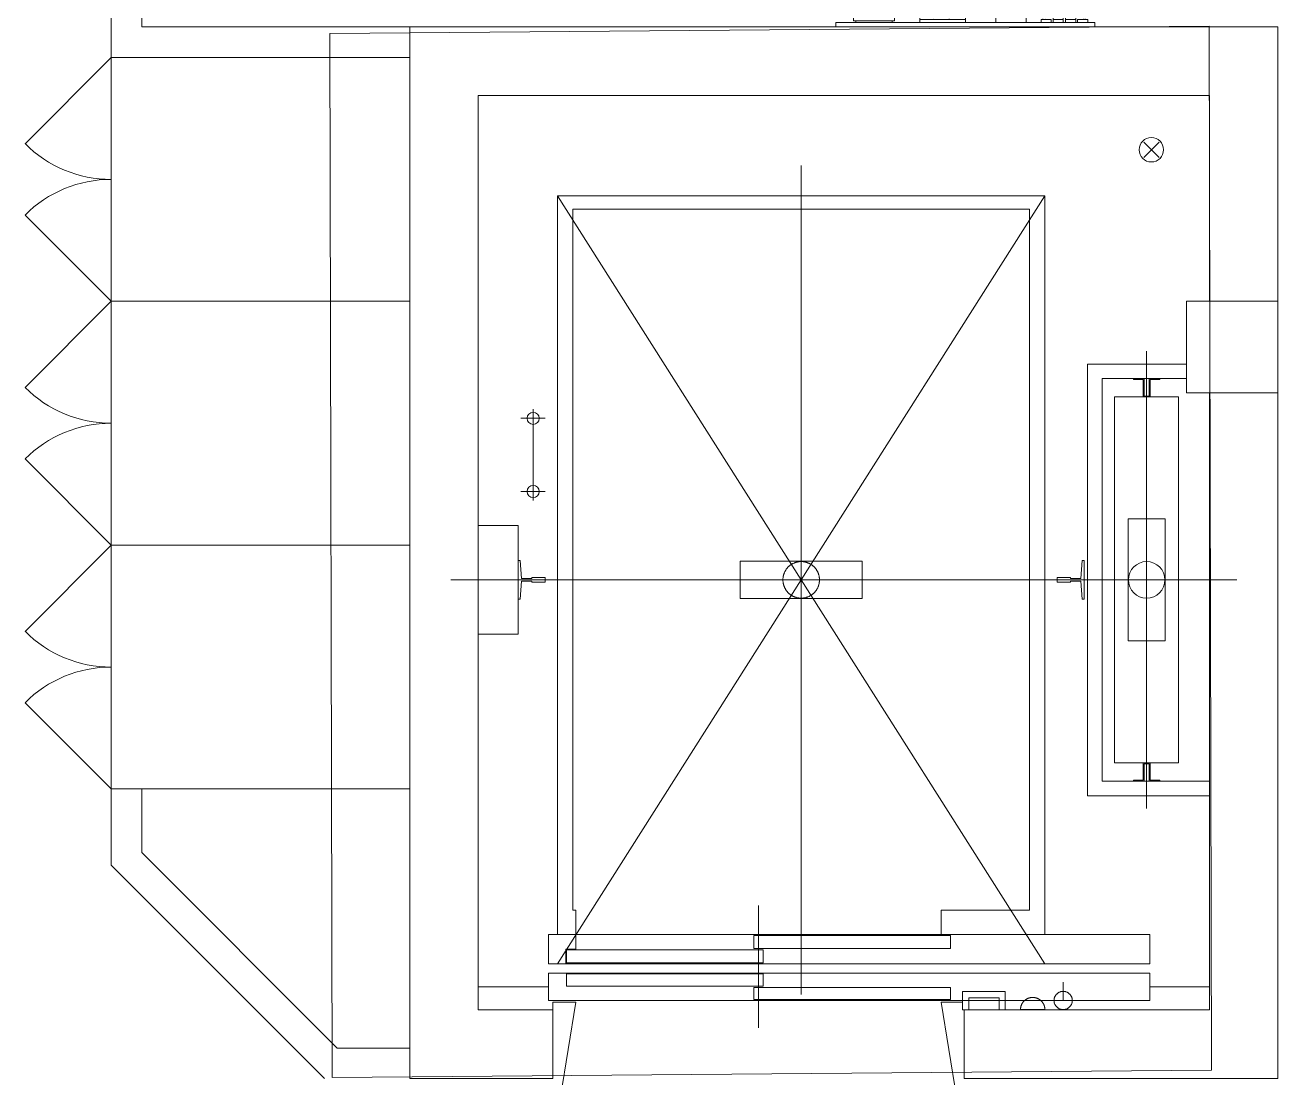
# Model space of a CAD drawing. Header units: millimetres. Extents: x -2143172 to 5255, y -610845 to 279739.
# Drawn here: x -1224274 to -1220161, y -20613 to -17158 of the extents above; entities that cross this region are included whole.
import ezdxf

# ---------------------------------------------------------------- set-up
doc = ezdxf.new("R2010")
doc.units = ezdxf.units.MM
doc.header["$LTSCALE"] = 30
doc.linetypes.add('CENTERX2', pattern=[101.6, 63.5, -12.7, 12.7, -12.7])
doc.linetypes.add('DASHED2', pattern=[9.525, 6.35, -3.175])
doc.layers.get('0').update_dxf_attribs({"lineweight": 5})
for name, color, linetype, lineweight in [('Axis', 163, 'CENTERX2', 5), ('C-HYDR-CTCH', 6, 'Continuous', 5), ('Cabin', 7, 'Continuous', 5), ('LOADING', 163, 'Continuous', 5), ('Notes', 1, 'Continuous', 5), ('Structure', 20, 'Continuous', 5), ('Tech', 169, 'DASHED2', 5), ('Walls', 32, 'Continuous', 5)]:
    doc.layers.add(name, color=color, linetype=linetype, lineweight=lineweight)
doc.layers.add('Wooden Joinery', color=7, linetype='Continuous', lineweight=5, true_color=0x521300)

# ---------------------------------------------------------------- blocks, each defined once
blk = doc.blocks.new('T127-1_B')
at = {"layer": 'Cabin'}
for p, q in [((78, 4), (82, 63.5)), ((44.5, 8), (44.5, 4)), ((44.5, 4), (78, 4)), ((44.5, -8), (44.5, -4)), ((44.5, -4), (78, -4)), ((78, -4), (82, -63.5))]:
    blk.add_line(p, q, dxfattribs=at)
at = {"layer": 'Cabin', "ltscale": 5}
for points in [[(82, 63.5), (89, 63.5), (89, -63.5), (82, -63.5)], [(44.5, 8), (0, 8), (0, -8), (44.5, -8)]]:
    blk.add_lwpolyline(points, dxfattribs=at)
blk = doc.blocks.new('T127-1_B__1680')
at = {"layer": 'Axis'}
blk.add_line((-990, 0), (990, 0), dxfattribs=at)
at = {"layer": 'Notes', "xscale": -1}
blk.add_blockref('T127-1_B', (-840, 0), dxfattribs=at)
at = {"layer": 'Notes'}
blk.add_blockref('T127-1_B', (840, 0), dxfattribs=at)
blk = doc.blocks.new('JIS5K')
at = {"layer": 'Cabin'}
for p, q in [((60.2, 8), (60.2, 11.2)), ((60.2, -8), (60.2, -11.2))]:
    blk.add_line(p, q, dxfattribs=at)
at = {"layer": 'Cabin', "ltscale": 5}
for points in [[(57, 11.2), (57, 43.5), (60.2, 43.5), (60.2, 11.2)], [(57, 11.2), (0, 11.2), (0, -11.2), (57, -11.2)], [(60.2, 8), (3.2, 8), (3.2, -8), (60.2, -8)], [(57, -11.2), (57, -43.5), (60.2, -43.5), (60.2, -11.2)]]:
    blk.add_lwpolyline(points, dxfattribs=at)
blk = doc.blocks.new('JIS5K__1200')
at = {"layer": 'Axis'}
blk.add_line((-750, 0), (750, 0), dxfattribs=at)
at = {"layer": 'Notes', "xscale": -1}
blk.add_blockref('JIS5K', (-600, 0), dxfattribs=at)
at = {"layer": 'Notes'}
blk.add_blockref('JIS5K', (600, 0), dxfattribs=at)
blk = doc.blocks.new('对重支撑1')
at = {"layer": 'Cabin'}
blk.add_lwpolyline([(1060, 178), (929, 178), (929, -178), (1060, -178)], close=True, dxfattribs=at).dxf.unprotected_set("ltscale", 0)
blk = doc.blocks.new('井道平面图轿厢1轿厢地坎')
at = {"layer": 'Axis', "ltscale": 0.864}
blk.add_lwpolyline([(0, 96), (0, -192)], dxfattribs=at)
at = {"layer": 'Cabin', "ltscale": 5}
for points in [[(690, 0), (690, -96), (-1285, -96), (-1285, 0)], [(15, -3), (15, -46), (-630, -46), (-630, -3)], [(630, -50), (630, -93), (-15, -93), (-15, -50)]]:
    blk.add_lwpolyline(points, close=True, dxfattribs=at)
at = {"layer": 'Cabin'}
for points in [[(600, 0), (600, -48)], [(600, -48), (633, -48)], [(633, -48), (633, -96)]]:
    blk.add_lwpolyline(points, dxfattribs=at)
blk = doc.blocks.new('层门地坎1')
at = {"layer": 'Axis', "ltscale": 0.81}
blk.add_lwpolyline([(0, 90), (0, -180)], dxfattribs=at)
at = {"layer": 'Cabin', "ltscale": 5}
for points in [[(690, 0), (690, -90), (-1285, -90), (-1285, 0)], [(630, -3), (630, -43), (-15, -43), (-15, -3)], [(15, -47), (15, -87), (-630, -87), (-630, -47)]]:
    blk.add_lwpolyline(points, close=True, dxfattribs=at)
blk = doc.blocks.new('A$C47696aed')
at = {"layer": 'C-HYDR-CTCH', "color": 4, "flags": 128}
blk.add_lwpolyline([(47917, 15580.9), (47924.5, 12156.1), (50810.8, 12180), (50803.3, 15604.8), (47917, 15580.9)], dxfattribs=at)
blk = doc.blocks.new('ME19011A-P')
for p, q in [((-0.425, 0), (0.425, 0)), ((-0.425, 0), (-0.425, -0.015)), ((0.425, 0), (0.425, -0.015)), ((-0.425, -0.015), (0.425, -0.015)), ((-0.3675, -0.0198), (-0.2325, -0.0198)), ((-0.3675, -0.0198), (-0.3675, -0.0399)), ((-0.3675, -0.0399), (-0.2325, -0.0399)), ((-0.36, -0.015), (-0.36, -0.0198)), ((-0.24, -0.015), (-0.24, -0.0198)), ((-0.2325, -0.0198), (-0.2325, -0.0399)), ((-0.15, -0.015), (-0.15, -0.04)), ((-0.15, -0.025), (0, -0.025)), ((-0.15, -0.04), (-0.1187, -0.04)), ((-0.0887, -0.04), (-0.0637, -0.04)), ((-0.0606, -0.0371), (-0.0787, -0.0432)), ((-0.0402, -0.0312), (-0.0496, -0.0337)), ((-0.047, -0.0434), (-0.0376, -0.0409)), ((-0.0376, -0.0409), (-0.0402, -0.0312)), ((-0.0379, -0.04), (0, -0.04)), ((0, -0.015), (0, -0.04)), ((0.1, -0.015), (0.1, -0.045)), ((0.1, -0.035), (0.2, -0.035)), ((0.2, -0.045), (0.2, -0.015)), ((0.2818, -0.015), (0.2484, -0.015)), ((0.2484, -0.0243), (0.2484, -0.015)), ((0.2818, -0.0243), (0.2484, -0.0243)), ((0.2818, -0.0243), (0.2818, -0.015)), ((0.3211, -0.015), (0.2877, -0.015)), ((0.2877, -0.015), (0.2877, -0.0531)), ((0.3211, -0.0243), (0.2877, -0.0243)), ((0.3211, -0.0531), (0.3211, -0.015)), ((0.3623, -0.015), (0.3289, -0.015)), ((0.3289, -0.015), (0.3289, -0.0531)), ((0.3623, -0.0243), (0.3289, -0.0243)), ((0.3623, -0.0531), (0.3623, -0.015)), ((0.3682, -0.0243), (0.3682, -0.015)), ((0.3682, -0.015), (0.4016, -0.015)), ((0.3682, -0.0243), (0.4016, -0.0243)), ((0.4016, -0.0243), (0.4016, -0.015)), ((-0.0787, -0.0432), (-0.077, -0.0497)), ((-0.0582, -0.046), (-0.077, -0.0497)), ((0.1, -0.045), (0.2, -0.045)), ((0.2877, -0.0531), (0.3211, -0.0531)), ((0.3289, -0.0531), (0.3623, -0.0531))]:
    blk.add_line(p, q)
blk.add_lwpolyline([(-0.1187, -0.0482), (-0.0887, -0.0482), (-0.0887, -0.0382), (-0.1187, -0.0382)], close=True)
at = {"color": 8, "const_width": 0.000601}
for points in [[(0.3044, -0.0531, -0.184574), (0.2977, -0.0636, -1.44364), (0.2961, -0.0581, -0.837915), (0.2969, -0.0664, -0.30536), (0.2839, -0.062, -1.584726), (0.2894, -0.0609, -0.253153), (0.2827, -0.0684, -0.874198), (0.2775, -0.0585, -0.915253), (0.2791, -0.0658, -0.223821), (0.2683, -0.0644, -1.703343), (0.272, -0.0597, -0.588962), (0.2621, -0.068, -0.717795), (0.2625, -0.0581, -0.983104), (0.2645, -0.0644, -0.326362), (0.2534, -0.0609, -0.758716), (0.2609, -0.0514, -0.906186), (0.2593, -0.0565, -0.189488), (0.2526, -0.0522, -0.7948), (0.2613, -0.0423, -1.223996), (0.2574, -0.047, -0.072149), (0.2534, -0.0403, -0.645886), (0.2609, -0.0324, -1.366917), (0.2574, -0.0371, -0.078415), (0.2542, -0.0308, -0.723006), (0.2613, -0.0256, -1.105484), (0.2582, -0.0292, -0.221197), (0.2566, -0.0243, -0.221197)], [(0.3456, -0.0531, 0.184574), (0.3523, -0.0636, 1.44364), (0.3539, -0.0581, 0.837915), (0.3531, -0.0664, 0.30536), (0.3661, -0.062, 1.584726), (0.3606, -0.0609, 0.253153), (0.3673, -0.0684, 0.874198), (0.3725, -0.0585, 0.915253), (0.3709, -0.0658, 0.223821), (0.3817, -0.0644, 1.703343), (0.378, -0.0597, 0.588962), (0.3879, -0.068, 0.717795), (0.3875, -0.0581, 0.983104), (0.3855, -0.0644, 0.326362), (0.3966, -0.0609, 0.758716), (0.3891, -0.0514, 0.906186), (0.3907, -0.0565, 0.189488), (0.3974, -0.0522, 0.7948), (0.3887, -0.0423, 1.223996), (0.3926, -0.047, 0.072149), (0.3966, -0.0403, 0.645886), (0.3891, -0.0324, 1.366917), (0.3926, -0.0371, 0.078415), (0.3958, -0.0308, 0.723006), (0.3887, -0.0256, 1.105484), (0.3918, -0.0292, 0.221197), (0.3934, -0.0243, 0.221197)]]:
    blk.add_lwpolyline(points, format="xyb", dxfattribs=at)
blk.add_circle((-0.0537, -0.04), 0.0075)
for centre, radius, start, end in [((-0.1037, -0.04), 0.01, 10.4593, 169.5407), ((-0.1037, -0.04), 0.0075, 14.0075, 165.9925), ((-0.0537, -0.04), 0.01, 45, 180)]:
    blk.add_arc(centre, radius, start, end)
blk = doc.blocks.new('M.44.57.64')
at = {"layer": 'LOADING', "xscale": 1000.000000000002, "yscale": 1000.000000000002, "zscale": 1000.000000000002, "rotation": 225.9999036123427}
blk.add_blockref('ME19011A-P', (-80806.9, 16720.7), dxfattribs=at)

msp = doc.modelspace()

# ---------------------------------------------------------------- linework, layer by layer
at = {"layer": 'Axis'}
msp.add_line((-1220796.9, -18978.7), (-1220386.9, -18978.7), dxfattribs=at)
at = {"layer": 'Axis', "ltscale": 3}
for points in [[(-1221725.9, -20338.7), (-1221725.9, -17618.7)], [(-1220925.9, -20238.7), (-1222525.9, -17718.7)], [(-1222525.9, -20238.7), (-1220925.9, -17718.7)], [(-1220295.9, -18978.7), (-1222875.9, -18978.7)]]:
    msp.add_lwpolyline(points, dxfattribs=at)
at = {"layer": 'Axis', "ltscale": 0.9}
msp.add_lwpolyline([(-1222605.9, -18718.7), (-1222605.9, -18418.7)], dxfattribs=at)
at = {"layer": 'Axis', "ltscale": 0.24}
for points in [[(-1222565.9, -18448.7), (-1222645.9, -18448.7)], [(-1222565.9, -18688.7), (-1222645.9, -18688.7)]]:
    msp.add_lwpolyline(points, dxfattribs=at)
at = {"layer": 'Axis', "ltscale": 1.5}
msp.add_lwpolyline([(-1221475.9, -18978.7), (-1221975.9, -18978.7)], dxfattribs=at)
at = {"layer": 'Cabin'}
for points in [[(-1220925.9, -17718.7), (-1222525.9, -17718.7)], [(-1222525.9, -17718.7), (-1222525.9, -20142.7)], [(-1220925.9, -17718.7), (-1222525.9, -17718.7)], [(-1222525.9, -17718.7), (-1222525.9, -20142.7)], [(-1220925.9, -20142.7), (-1220925.9, -17718.7)], [(-1220925.9, -20142.7), (-1220925.9, -17718.7)], [(-1222475.9, -20062.7), (-1222475.9, -17762.7)], [(-1222475.9, -17762.7), (-1221725.9, -17762.7)], [(-1220975.9, -17762.7), (-1221725.9, -17762.7)], [(-1220975.9, -20062.7), (-1220975.9, -17762.7)], [(-1220591.9, -19228.7), (-1220591.9, -18728.7)], [(-1222465.9, -20062.7), (-1222475.9, -20062.7)], [(-1222465.9, -20142.7), (-1222465.9, -20062.7)], [(-1221265.9, -20142.7), (-1221265.9, -20062.7)], [(-1221265.9, -20062.7), (-1220975.9, -20062.7)], [(-1222525.9, -20142.7), (-1222555.9, -20142.7)], [(-1222555.9, -20142.7), (-1222555.9, -20238.7)], [(-1222525.9, -20142.7), (-1222555.9, -20142.7)], [(-1222555.9, -20142.7), (-1222555.9, -20238.7)], [(-1220580.9, -20142.7), (-1220925.9, -20142.7)], [(-1220580.9, -20142.7), (-1220925.9, -20142.7)], [(-1220580.9, -20238.7), (-1220580.9, -20142.7)], [(-1220580.9, -20238.7), (-1220580.9, -20142.7)], [(-1222555.9, -20238.7), (-1220580.9, -20238.7)], [(-1222555.9, -20238.7), (-1220580.9, -20238.7)], [(-1222785.9, -20313.7), (-1222555.9, -20313.7)], [(-1220385.9, -20313.7), (-1220580.9, -20313.7)], [(-1222540.9, -20389.7), (-1222540.9, -20389.7), (-1222540.9, -20364.7), (-1222465.9, -20364.7), (-1222515.9, -20674.7), (-1222540.9, -20674.7), (-1222540.9, -20659.7), (-1222840.9, -20659.7)], [(-1221195.9, -20364.7), (-1221265.9, -20364.7), (-1221215.9, -20674.7), (-1221190.9, -20674.7), (-1221190.9, -20659.7), (-1220890.9, -20659.7)]]:
    msp.add_lwpolyline(points, dxfattribs=at)
at = {"layer": 'Cabin', "ltscale": 5}
for points in [[(-1220460.9, -18270.5), (-1220785.9, -18270.5), (-1220785.9, -19686.9), (-1220385.9, -19686.9)], [(-1220460.9, -18318.5), (-1220737.9, -18318.5), (-1220737.9, -19638.9), (-1220385.9, -19638.9)]]:
    msp.add_lwpolyline(points, dxfattribs=at)
msp.add_lwpolyline([(-1220486.9, -18378.7), (-1220696.9, -18378.7), (-1220696.9, -19578.7), (-1220486.9, -19578.7)], close=True, dxfattribs=at)
at = {"layer": 'Cabin'}
msp.add_lwpolyline([(-1220530.9, -18778.7), (-1220652.9, -18778.7), (-1220652.9, -19178.7), (-1220530.9, -19178.7)], close=True, dxfattribs=at)
at = {"layer": 'Cabin', "ltscale": 50}
msp.add_lwpolyline([(-1221925.9, -18917.7), (-1221925.9, -19039.7), (-1221525.9, -19039.7), (-1221525.9, -18917.7)], close=True, dxfattribs=at)
at = {"layer": 'Cabin'}
for centre, radius in [((-1222605.9, -18448.7), 20), ((-1222605.9, -18688.7), 20), ((-1220591.9, -18978.7), 60)]:
    msp.add_circle(centre, radius, dxfattribs=at)
at = {"layer": 'Notes'}
for p, q in [((-1220551.3, -17542.6), (-1220601.3, -17592.6)), ((-1220551.3, -17592.6), (-1220601.3, -17542.6))]:
    msp.add_line(p, q, dxfattribs=at)
msp.add_circle((-1220576.3, -17567.6), 40, dxfattribs=at)
at = {"layer": 'Structure'}
msp.add_line((-1220460.9, -18064.7), (-1220460.9, -18364.7), dxfattribs=at)
for points in [[(-1220385.9, -18064.7), (-1220385.9, -17389.7), (-1222785.9, -17389.7), (-1222785.9, -20389.7), (-1222540.9, -20389.7), (-1222540.9, -20614.7), (-1223010.9, -20614.7), (-1223010.9, -17164.7), (-1220160.9, -17164.7), (-1220160.9, -20614.7), (-1221190.9, -20614.7)], [(-1220160.9, -18064.7), (-1220460.9, -18064.7)], [(-1221190.9, -20614.7), (-1221190.9, -20389.7), (-1220385.9, -20389.7), (-1220385.9, -18364.7)], [(-1220460.9, -18364.7), (-1220160.9, -18364.7)]]:
    msp.add_lwpolyline(points, dxfattribs=at)
at = {"layer": 'Tech', "ltscale": 0.36}
msp.add_lwpolyline([(-1220865.9, -20358.7), (-1220865.9, -20298.7)], dxfattribs=at)
at = {"layer": 'Tech', "ltscale": 9}
for points in [[(-1221195.9, -20329.7), (-1221055.9, -20329.7), (-1221055.9, -20389.7), (-1221195.9, -20389.7)], [(-1221175.9, -20349.7), (-1221075.9, -20349.7), (-1221075.9, -20389.7), (-1221175.9, -20389.7)]]:
    msp.add_lwpolyline(points, close=True, dxfattribs=at)
at = {"layer": 'Tech', "ltscale": 0.48}
msp.add_lwpolyline([(-1221005.9, -20388.7), (-1220925.9, -20388.7)], dxfattribs=at)
at = {"layer": 'Tech', "ltscale": 5}
msp.add_circle((-1221725.9, -18978.7), 60, dxfattribs=at)
at = {"layer": 'Tech'}
msp.add_circle((-1220865.9, -20358.7), 30, dxfattribs=at)
msp.add_arc((-1220965.9, -20388.7), 40, 0, 180, dxfattribs=at)
at = {"layer": 'Walls'}
for p, q in [((-1223990.9, -17264.7), (-1223990.9, -15349.7)), ((-1223890.9, -17164.7), (-1223890.9, -15349.7)), ((-1223010.9, -17164.7), (-1223890.9, -17164.7)), ((-1223010.9, -17264.7), (-1223990.9, -17264.7)), ((-1223990.9, -19914.7), (-1223990.9, -19664.7)), ((-1223890.9, -19664.7), (-1223990.9, -19664.7)), ((-1223890.9, -19873.3), (-1223890.9, -19664.7)), ((-1223890.9, -19873.3), (-1223249.4, -20514.7)), ((-1223990.9, -19914.7), (-1223290.9, -20614.7)), ((-1223010.9, -20514.7), (-1223249.4, -20514.7))]:
    msp.add_line(p, q, dxfattribs=at)
at = {"layer": 'Wooden Joinery'}
for p, q in [((-1224273.7, -17547.6), (-1223990.9, -17264.7)), ((-1223990.9, -17264.7), (-1223990.9, -19664.7)), ((-1224273.7, -17781.9), (-1223990.9, -18064.7)), ((-1224273.7, -18347.6), (-1223990.9, -18064.7)), ((-1223010.9, -18064.7), (-1223990.9, -18064.7)), ((-1224273.7, -18581.9), (-1223990.9, -18864.7)), ((-1224273.7, -19147.6), (-1223990.9, -18864.7)), ((-1223010.9, -18864.7), (-1223990.9, -18864.7)), ((-1224273.7, -19381.9), (-1223990.9, -19664.7)), ((-1223010.9, -19664.7), (-1223890.9, -19664.7))]:
    msp.add_line(p, q, dxfattribs=at)
for centre, start, end in [((-1223990.9, -17264.7), 225, 270), ((-1223990.9, -18064.7), 90, 135), ((-1223990.9, -18064.7), 225, 270), ((-1223990.9, -18864.7), 90, 135), ((-1223990.9, -18864.7), 225, 270), ((-1223990.9, -19664.7), 90, 135)]:
    msp.add_arc(centre, 400, start, end, dxfattribs=at)

# ---------------------------------------------------------------- block references
at = {"layer": 'LOADING', "xscale": -1, "rotation": 45.9999036123427}
msp.add_blockref('M.44.57.64', (-1265292.3, -86907.5, -0.1), dxfattribs=at)
at = {"layer": 'Notes', "xscale": -1, "rotation": 270.0000015352345}
msp.add_blockref('JIS5K__1200', (-1220591.9, -18978.7), dxfattribs=at)
at = {"layer": 'Notes', "yscale": -1, "rotation": 180}
for name in ['对重支撑1', 'T127-1_B__1680']:
    msp.add_blockref(name, (-1221725.9, -18978.7), dxfattribs=at)
at = {"layer": 'Notes', "xscale": -1}
for name, p in [('井道平面图轿厢1轿厢地坎', (-1221865.9, -20142.7)), ('层门地坎1', (-1221865.9, -20268.7))]:
    msp.add_blockref(name, p, dxfattribs=at)
at = {"layer": 'Structure', "color": 3}
msp.add_blockref('A$C47696aed', (-1271190.2, -32767, 0), dxfattribs=at)

doc.saveas('drawing.dxf')
